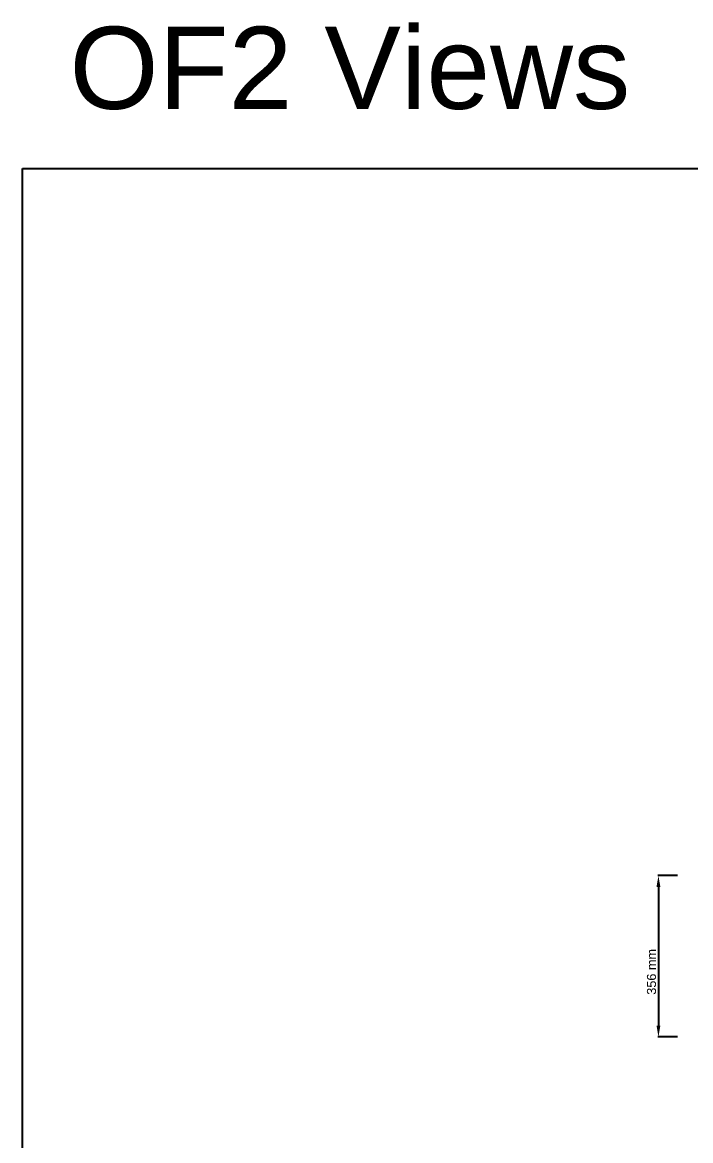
# Model space of a CAD drawing. Header units: millimetres. Extents: x 6152 to 28526, y 1087 to 12861.
# Drawn here: x 6152 to 7625, y 10397 to 12861 of the extents above; entities that cross this region are included whole.
import ezdxf

# ---------------------------------------------------------------- set-up
doc = ezdxf.new("R2010")
doc.units = ezdxf.units.MM
doc.header["$LTSCALE"] = 0.05
doc.layers.add('Cotation', color=8, linetype='Continuous', lineweight=9)
doc.layers.add('Text', color=8, linetype='Continuous')
doc.styles.get("Standard").update_dxf_attribs({"font": 'arial.ttf'})
doc.dimstyles.new('ISO-25', dxfattribs={"dimtxt": 2.5, "dimasz": 2.5, "dimexe": 1.25, "dimexo": 0.625, "dimtad": 1, "dimtxsty": 'Standard', "dimcen": 2.5, "dimadec": 0, "dimazin": 0, "dimtfac": 1, "dimtmove": 0, "dimatfit": 3, "dimfxl": 1, "dimarcsym": 0})

# ---------------------------------------------------------------- blocks, each defined once
blk = doc.blocks.new('*D5')
at = {"layer": 'Cotation', "color": 0, "lineweight": -2, "transparency": 16777216}
for p, q in [((7596.2, 10980.9), (7552.8, 10980.9)), ((7554.1, 10955.9), (7554.1, 10650.3)), ((7596.2, 10625.3), (7552.8, 10625.3))]:
    blk.add_line(p, q, dxfattribs=at)
at = {"layer": 'Cotation', "color": 0, "transparency": 16777216}
for points in [[(7549.9, 10955.9), (7558.3, 10955.9), (7554.1, 10980.9)], [(7549.9, 10650.3), (7558.3, 10650.3), (7554.1, 10625.3)]]:
    blk.add_solid(points, dxfattribs=at)
at = {"layer": 'Defpoints', "color": 0, "transparency": 16777216}
for p in [(7596.8, 10980.9), (7554.1, 10625.3), (7596.8, 10625.3)]:
    blk.add_point(p, dxfattribs=at)
at = {"layer": 'Cotation', "color": 0, "transparency": 16777216, "insert": (7538.9, 10768.7), "char_height": 20, "attachment_point": 5, "rotation": 90}
blk.add_mtext('356 mm', dxfattribs=at)

msp = doc.modelspace()

# ---------------------------------------------------------------- linework, layer by layer
msp.add_lwpolyline([(6152.2, 12538.8), (22302.8, 12538.8), (22302.8, 8855.3), (6152.2, 8855.3)], close=True)

# ---------------------------------------------------------------- texts
at = {"layer": 'Text'}
msp.add_text('OF2 Views', height=180.96, dxfattribs=at).set_placement((6256, 12670.1))

# ---------------------------------------------------------------- dimensions: what is measured, and where the dimension line sits
at = {"layer": 'Cotation'}
dim = msp.add_linear_dim(base=(7554.1, 10625.3), p1=(7596.8, 10980.9), p2=(7596.8, 10625.3), angle=270, dimstyle='ISO-25', override={"dimtxt": 20, "dimasz": 25, "dimgap": 5, "dimdec": 0, "dimpost": ' mm'}, dxfattribs=at)
dim.commit()
dim.dimension.update_dxf_attribs({"geometry": '*D5', "text_midpoint": (7554.1, 10768.7), "dimtype": 161})

doc.saveas('drawing.dxf')
